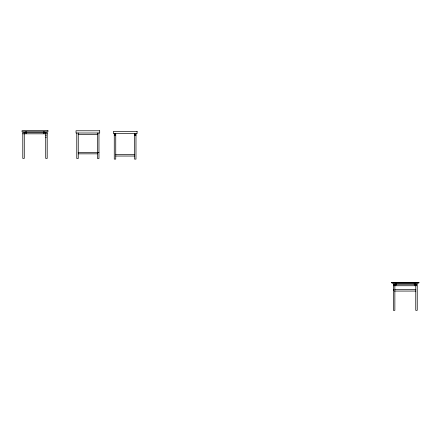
<?xml version="1.0" encoding="UTF-8"?>
<svg xmlns="http://www.w3.org/2000/svg" width="441" height="441" viewBox="0 0 441 441"><rect width="100%" height="100%" fill="white"/><g stroke="black" fill="none" stroke-linecap="round" stroke-linejoin="round"><path stroke-width="0.66" d="M418.95 282.78L417.026 283.519L393.504 283.519L391.58 282.78L391.58 282.411L418.95 282.411L418.95 282.78L391.58 282.78M22.789 133.81L47.198 133.81M114.269 134.334L115.746 134.334M134.499 134.334L135.977 134.334M78.25 134.477L97.483 134.477M114.269 135.442L115.746 135.442M134.499 135.442L135.977 135.442M45.721 135.773L46.382 135.773M45.721 137.25L46.382 137.25M78.118 152.36L98.96 152.36M78.25 153.837L97.483 153.837M115.746 154.565L134.499 154.565M115.746 156.042L134.499 156.042M394.86 284.258L394.86 310.332L393.383 310.332L393.383 284.258L417.236 284.258L417.236 310.332L415.758 310.332L415.758 284.258M393.383 285.74L394.122 285.74L394.122 284.258M394.425 285.74L416.497 285.74L416.497 284.258M394.745 289.583L415.874 289.583M394.425 291.066L415.896 291.066M393.383 284.258L393.631 285.244M393.383 289.583L393.631 290.569M415.02 283.519L415.02 285.002L414.275 285.002L414.275 283.519M396.343 283.519L396.343 285.002L395.599 285.002L395.599 283.519M135.977 133.59L135.977 159.113L134.499 159.113L134.499 133.59M115.746 133.59L115.746 159.113L114.269 159.113L114.269 133.59M98.96 133L98.96 158.517L97.483 158.517L97.483 133M78.25 133L78.25 158.517L76.773 158.517L76.773 133M45.721 132.333L45.721 158.407L47.198 158.407L47.198 132.333L22.789 132.333L22.789 158.407L24.272 158.407L24.272 132.333M44.238 131.776L44.238 133.259L43.576 133.259L43.576 131.776M26.416 131.776L26.416 133.259L25.749 133.259L25.749 131.776M47.937 130.668L22.05 130.668L22.05 131.776L47.937 131.776L47.937 130.668M99.699 130.779L76.034 130.779L76.034 133L99.699 133L99.699 130.779M137.085 131.374L113.42 131.374L113.42 133.59L137.085 133.59L137.085 131.374"/></g></svg>
